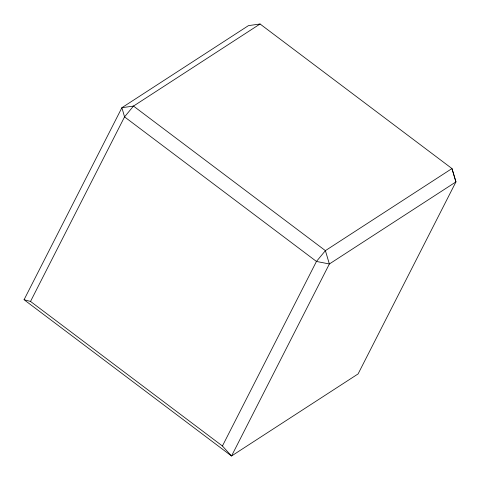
<?xml version="1.0" encoding="UTF-8"?>
<svg xmlns="http://www.w3.org/2000/svg" width="480" height="480" viewBox="0 0 480 480"><rect width="100%" height="100%" fill="white"/><g stroke="black" fill="none" stroke-linecap="round" stroke-linejoin="round"><path stroke-width="0.72" d="M24.06 299.724L121.902 107.7L248.472 25.62L260.064 24L451.968 168.558L455.94 181.896L358.098 373.92L231.528 456L24.06 299.724L30.522 301.428L222.426 445.986L231.528 456L329.364 263.976L455.94 181.896L451.968 168.558L325.398 250.638L316.452 261.444L222.426 445.986M30.522 301.428L124.548 116.886L133.494 106.08L260.064 24M133.494 106.08L121.902 107.7L124.548 116.886L316.452 261.444L329.364 263.976L325.398 250.638L133.494 106.08"/></g></svg>
